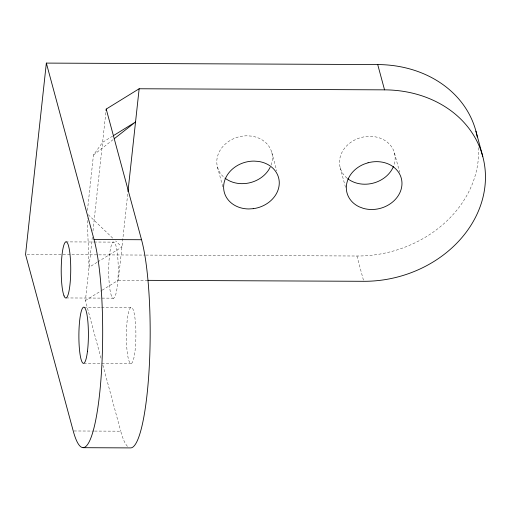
<?xml version="1.0" encoding="UTF-8"?>
<svg xmlns="http://www.w3.org/2000/svg" width="511" height="511" viewBox="0 0 511 511"><rect width="100%" height="100%" fill="white"/><g stroke="black" fill="none" stroke-linecap="round" stroke-linejoin="round"><path stroke-width="0.38" stroke-dasharray="2.56 1.92" d="M87.445 210.43L93.462 155.05L102.609 142.307L112.688 136.086M100.999 358.166L85.42 300.525L92.293 237.245M92.983 230.915L105.956 111.449M102.213 290.159L118.335 280.213L127.712 193.988M93.462 155.05L113.263 139.497M97.09 262.335L89.029 267.31L87.272 218.338M97.761 261.919L121.944 246.998L115.665 240.975M85.42 300.525L101.542 290.574M65.734 241.888L93.443 242.01M94.19 242.022L113.979 242.112M27.14 254.548L145.035 255.072M145.827 255.078L356.914 256.011A112.452 94.388 -15.1 0 0 478.456 146.542M118.335 280.213L147.021 280.341M66.213 297.951L113.71 298.162M84.136 307.226L100.808 307.29M101.555 307.303L131.634 307.437A28.111 4.759 -89.7 0 1 134.974 351.44A28.111 4.759 -89.7 0 1 126.779 347.493A28.111 4.759 -89.7 0 1 131.634 307.437M83.874 363.276L131.372 363.487M74.025 430.977L93.813 431.06M94.605 431.067L120.73 431.182A112.452 19.035 -89.7 0 0 128.606 447.259M88.243 214.69L113.378 238.784M394.466 153.006L399.647 172.169M340.16 167.563L345.545 187.492M356.914 256.011L363.545 280.533M271.769 152.463L276.738 170.859M217.456 167.02L222.841 186.943M102.864 365.084L120.73 431.182M347.039 178.154A28.111 23.595 -15.1 0 1 345.136 147.57A28.111 23.595 -15.1 0 1 380.19 138.174A28.111 23.595 -15.1 0 1 393.789 165.628M271.086 165.085A28.111 23.595 -15.1 0 0 251.514 136.124L247.209 135.811A28.111 23.595 -15.1 0 0 219.615 151.167A28.111 23.595 -15.1 0 0 224.342 177.611M111.532 296.073L110.874 294.061A28.111 4.759 -89.7 0 1 109.488 255.379A28.111 4.759 -89.7 0 1 116.074 246.2L116.661 248.8A28.111 4.759 -89.7 0 1 117.46 284.882A28.111 4.759 -89.7 0 1 111.532 296.073"/><path stroke-width="0.77" d="M46.348 63.096L25.55 254.542L73.233 430.971A112.452 19.035 -89.7 0 0 99.581 394.249A112.452 19.035 -89.7 0 0 94.03 239.525L46.348 63.096L377.712 64.565A112.452 94.388 -15.1 0 1 477.248 136.961M106.045 110.657L106.218 109.079L139.152 88.761L384.547 89.853A112.452 94.388 -15.1 0 1 484.977 186.068A112.452 94.388 -15.1 0 1 363.749 281.299L147.82 280.341M127.967 191.619L139.152 88.761M114.502 138.526L135.543 121.995L113.359 135.671M94.03 239.525L141.528 239.729A112.452 19.035 -89.7 0 1 149.301 366.266A112.452 19.035 -89.7 0 1 130.592 447.904L83.095 447.693M475.933 131.174L482.767 156.462M377.712 64.565L384.547 89.853M106.218 109.079L141.528 239.729M393.502 166.356A28.111 23.595 -15.1 0 1 347.652 178.652M270.159 167.257A28.111 23.595 -15.1 0 1 246.379 183.398L242.01 183.673A28.111 23.595 -15.1 0 1 224.949 178.103M368.061 162.779L363.883 164.197A28.111 23.595 -15.1 0 0 346.439 185.455A28.111 23.595 -15.1 0 0 359.252 206.84L363.117 208.296A28.111 23.595 -15.1 0 0 401.857 185.697A28.111 23.595 -15.1 0 0 368.061 162.779M253.213 208.686L248.844 208.961A28.111 23.595 -15.1 0 1 223.741 184.912A28.111 23.595 -15.1 0 1 254.044 161.099L258.349 161.412A28.111 23.595 -15.1 0 1 279.153 185.154A28.111 23.595 -15.1 0 1 253.213 208.686M64.035 295.863L63.377 293.851A28.111 4.759 -89.7 0 1 61.991 255.168A28.111 4.759 -89.7 0 1 68.576 245.989L69.164 248.589A28.111 4.759 -89.7 0 1 69.962 284.672A28.111 4.759 -89.7 0 1 64.035 295.863M87.477 351.229A28.111 4.759 -89.7 0 0 84.136 307.226A28.111 4.759 -89.7 0 0 79.282 347.282A28.111 4.759 -89.7 0 0 87.477 351.229"/></g></svg>
